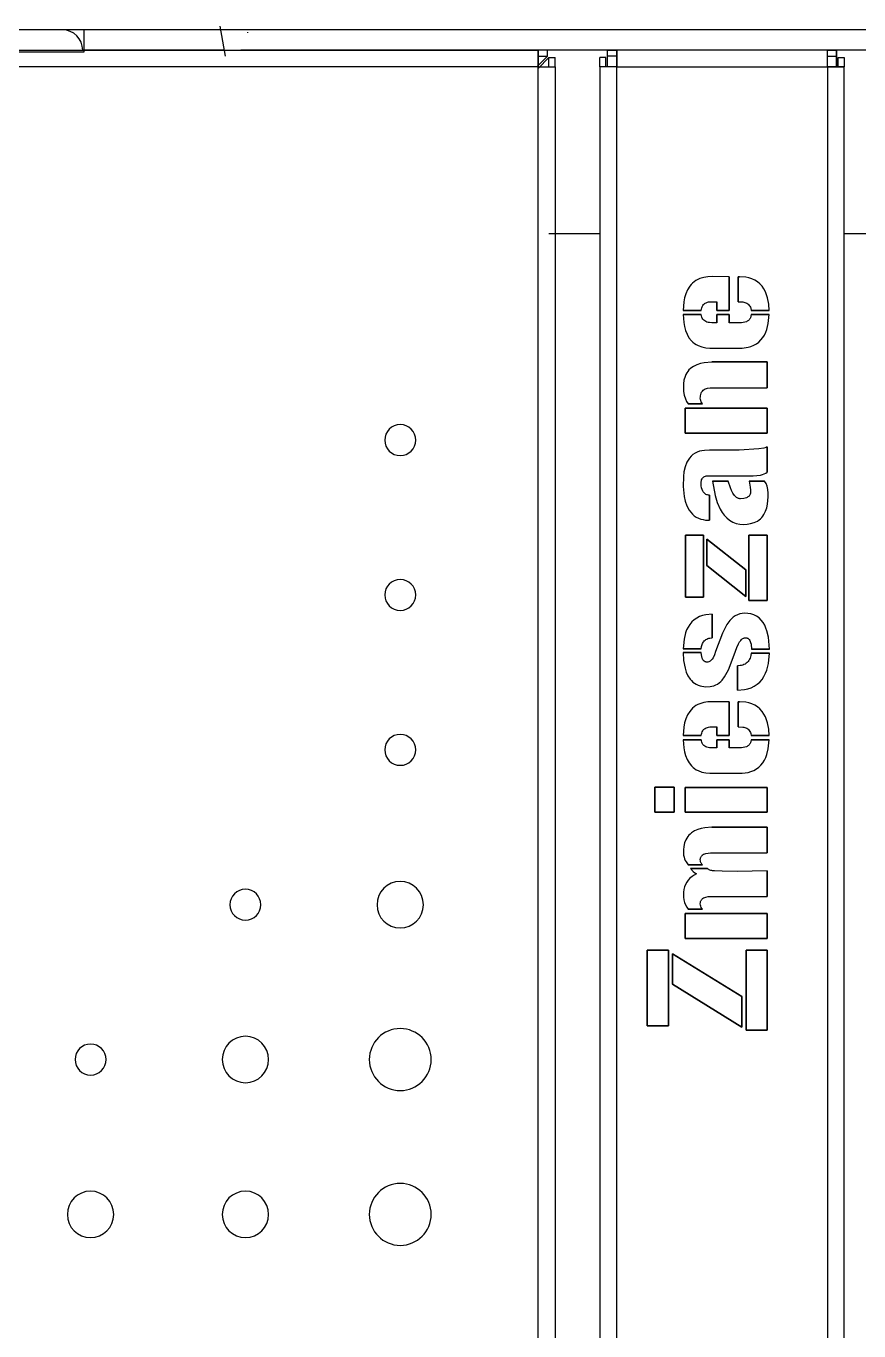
# Model space of a CAD drawing. Header units: millimetres. Extents: x 10366 to 18985, y 24538 to 29685.
# Drawn here: x 12945 to 13149.5, y 27751.5 to 28071.8 of the extents above; entities that cross this region are included whole.
import ezdxf

# ---------------------------------------------------------------- set-up
doc = ezdxf.new("R2010")
doc.units = ezdxf.units.MM
doc.header["$LTSCALE"] = 3
doc.layers.add('DomyÅ›lny', color=7, linetype='Continuous')

msp = doc.modelspace()

# ---------------------------------------------------------------- linework, layer by layer
at = {"layer": 'DomyÅ›lny'}
for p, q in [((12993.98, 28064.45), (12992.68, 28071.85)), ((13300.91, 28070.95), (12589.91, 28070.95)), ((12999.41, 28070.35), (12999.38, 28070.16)), ((12809.04, 28065.95), (13070.78, 28065.95)), ((12959.16, 28065.45), (12922.66, 28065.45)), ((12993.69, 28065.93), (12959.16, 28065.93)), ((12959.16, 28065.93), (12959.16, 28065.45)), ((13243.81, 28065.93), (12997.78, 28065.93)), ((13070.78, 28064.45), (13070.78, 28065.95)), ((13073.06, 28065.95), (13070.78, 28065.95)), ((13073.06, 28064.45), (13073.06, 28065.95)), ((13087.77, 28064.45), (13087.77, 28065.95)), ((13087.77, 28065.95), (13090.04, 28065.95)), ((13090.04, 28064.45), (13090.04, 28065.95)), ((13141.78, 28065.95), (13090.04, 28065.95)), ((13141.78, 28064.45), (13141.78, 28065.95)), ((13141.78, 28065.95), (13144.06, 28065.95)), ((13144.06, 28064.45), (13144.06, 28065.95)), ((13070.78, 28064.45), (13073.06, 28064.45)), ((13073.41, 28064.1), (13074.91, 28064.1)), ((13073.41, 28061.82), (13073.41, 28064.1)), ((13074.91, 28061.82), (13074.91, 28064.1)), ((13085.91, 28061.82), (13085.91, 28064.1)), ((13087.41, 28064.1), (13085.91, 28064.1)), ((13087.41, 28061.82), (13087.41, 28064.1)), ((13090.04, 28064.45), (13087.77, 28064.45)), ((13141.78, 28064.45), (13144.06, 28064.45)), ((13144.41, 28061.82), (13144.41, 28064.1)), ((13144.41, 28064.1), (13145.91, 28064.1)), ((13145.91, 28064.1), (13145.91, 28061.82)), ((13070.78, 28061.82), (12809.04, 28061.82)), ((13070.78, 27365.08), (13070.78, 28061.82)), ((13074.91, 28061.82), (13074.91, 27365.08)), ((13085.91, 28061.82), (13085.91, 27713.45)), ((13087.41, 28061.82), (13085.91, 28061.82)), ((13090.04, 27713.45), (13090.04, 28061.82)), ((13090.04, 28061.82), (13141.78, 28061.82)), ((13141.78, 28061.82), (13141.78, 27713.45)), ((13144.41, 28061.82), (13145.91, 28061.82)), ((13145.91, 27713.45), (13145.91, 28061.82)), ((13073.41, 28020.95), (13085.91, 28020.95)), ((13145.91, 28020.95), (13157.41, 28020.95)), ((13117.66, 28002.03), (13117.66, 28010.32)), ((13117.66, 28010.32), (13117.66, 28002.03)), ((13119.9, 28010.32), (13119.9, 28004.15)), ((13120.17, 28010.32), (13119.9, 28010.32)), ((13119.9, 28010.32), (13120.17, 28010.32)), ((13119.9, 28004.15), (13119.9, 28010.32)), ((13110.78, 28001.01), (13106.34, 28001.01)), ((13106.34, 28001.01), (13110.78, 28001.01)), ((13106.36, 28002.03), (13110.8, 28002.03)), ((13110.8, 28002.03), (13106.36, 28002.03)), ((13114.67, 28004.15), (13114.67, 28002.03)), ((13114.67, 28002.03), (13114.67, 28004.15)), ((13114.67, 28002.03), (13117.66, 28002.03)), ((13117.66, 28002.03), (13114.67, 28002.03)), ((13114.67, 28001.01), (13114.67, 27999.02)), ((13117.66, 28001.01), (13114.67, 28001.01)), ((13114.67, 28001.01), (13117.66, 28001.01)), ((13114.67, 27999.02), (13114.67, 28001.01)), ((13117.66, 27999.02), (13117.66, 28001.01)), ((13117.66, 28001.01), (13117.66, 27999.02)), ((13123.08, 28002.03), (13127.5, 28002.03)), ((13127.5, 28002.03), (13123.08, 28002.03)), ((13127.5, 28001.01), (13123.1, 28001.01)), ((13123.1, 28001.01), (13127.5, 28001.01)), ((13113.39, 27989.39), (13113.39, 27989.34)), ((13127.01, 27989.39), (13113.39, 27989.39)), ((13113.39, 27989.39), (13127.01, 27989.39)), ((13113.39, 27989.34), (13113.39, 27989.39)), ((13127.01, 27983.07), (13127.01, 27989.39)), ((13127.01, 27989.39), (13127.01, 27983.07)), ((13107.56, 27979.1), (13111.15, 27979.1)), ((13111.15, 27979.1), (13107.56, 27979.1)), ((13106.89, 27978.06), (13106.89, 27971.93)), ((13127.01, 27978.06), (13106.89, 27978.06)), ((13106.89, 27978.06), (13127.01, 27978.06)), ((13106.89, 27971.93), (13106.89, 27978.06)), ((13127.01, 27971.93), (13127.01, 27978.06)), ((13127.01, 27978.06), (13127.01, 27971.93)), ((13106.89, 27971.93), (13127.01, 27971.93)), ((13127.01, 27971.93), (13106.89, 27971.93)), ((13127.01, 27962.34), (13127.01, 27968.51)), ((13127.01, 27968.51), (13127.01, 27962.34)), ((13117.42, 27960.14), (13113.55, 27960.14)), ((13113.55, 27960.14), (13117.42, 27960.14)), ((13126.38, 27960.14), (13122.61, 27960.14)), ((13122.61, 27960.14), (13126.38, 27960.14)), ((13112.8, 27950.53), (13112.8, 27956.66)), ((13112.8, 27956.66), (13112.8, 27950.53)), ((13106.91, 27946.86), (13106.91, 27931.65)), ((13111.37, 27946.86), (13106.91, 27946.86)), ((13106.91, 27946.86), (13111.37, 27946.86)), ((13106.91, 27931.65), (13106.91, 27946.86)), ((13111.35, 27931.65), (13111.37, 27946.86)), ((13111.37, 27946.86), (13111.35, 27931.65)), ((13122.49, 27946.86), (13122.49, 27930.81)), ((13127.01, 27946.86), (13122.49, 27946.86)), ((13122.49, 27946.86), (13127.01, 27946.86)), ((13122.49, 27930.81), (13122.49, 27946.86)), ((13127.01, 27930.81), (13127.01, 27946.86)), ((13127.01, 27946.86), (13127.01, 27930.81)), ((13112.21, 27945.88), (13112.21, 27939.39)), ((13121.76, 27938.31), (13112.21, 27945.88)), ((13112.21, 27939.39), (13112.21, 27945.88)), ((13112.21, 27945.88), (13121.76, 27938.31)), ((13112.21, 27939.39), (13121.76, 27931.79)), ((13121.76, 27931.79), (13112.21, 27939.39)), ((13121.76, 27931.79), (13121.76, 27938.31)), ((13121.76, 27938.31), (13121.76, 27931.79)), ((13106.91, 27931.65), (13111.35, 27931.65)), ((13111.35, 27931.65), (13106.91, 27931.65)), ((13122.49, 27930.81), (13127.01, 27930.81)), ((13127.01, 27930.81), (13122.49, 27930.81)), ((13113.45, 27921.63), (13113.47, 27927.45)), ((13113.47, 27927.45), (13113.45, 27921.63)), ((13110.8, 27918.06), (13106.34, 27918.06)), ((13106.34, 27918.06), (13110.8, 27918.06)), ((13106.36, 27918.98), (13110.82, 27918.98)), ((13110.82, 27918.98), (13106.36, 27918.98)), ((13127.54, 27917.92), (13123.08, 27917.92)), ((13123.08, 27917.92), (13127.54, 27917.92)), ((13123.12, 27918.84), (13127.56, 27918.84)), ((13127.56, 27918.84), (13123.12, 27918.84)), ((13119.72, 27914.78), (13119.72, 27908.79)), ((13119.72, 27908.79), (13119.72, 27914.78)), ((13117.66, 27897.65), (13117.66, 27905.94)), ((13117.66, 27905.94), (13117.66, 27897.65)), ((13119.9, 27905.94), (13119.9, 27899.77)), ((13120.17, 27905.94), (13119.9, 27905.94)), ((13119.9, 27905.94), (13120.17, 27905.94)), ((13119.9, 27899.77), (13119.9, 27905.94)), ((13114.67, 27899.77), (13114.67, 27897.65)), ((13114.67, 27897.65), (13114.67, 27899.77)), ((13110.78, 27896.64), (13106.34, 27896.64)), ((13106.34, 27896.64), (13110.78, 27896.64)), ((13106.36, 27897.65), (13110.8, 27897.65)), ((13110.8, 27897.65), (13106.36, 27897.65)), ((13114.67, 27897.65), (13117.66, 27897.65)), ((13117.66, 27897.65), (13114.67, 27897.65)), ((13114.67, 27896.64), (13114.67, 27894.64)), ((13117.66, 27896.64), (13114.67, 27896.64)), ((13114.67, 27896.64), (13117.66, 27896.64)), ((13114.67, 27894.64), (13114.67, 27896.64)), ((13117.66, 27894.64), (13117.66, 27896.64)), ((13117.66, 27896.64), (13117.66, 27894.64)), ((13123.08, 27897.65), (13127.5, 27897.65)), ((13127.5, 27897.65), (13123.08, 27897.65)), ((13127.5, 27896.64), (13123.1, 27896.64)), ((13123.1, 27896.64), (13127.5, 27896.64)), ((13099.38, 27884.95), (13099.38, 27878.82)), ((13104.12, 27884.95), (13099.38, 27884.95)), ((13099.38, 27884.95), (13104.12, 27884.95)), ((13099.38, 27878.82), (13099.38, 27884.95)), ((13104.12, 27878.82), (13104.12, 27884.95)), ((13104.12, 27884.95), (13104.12, 27878.82)), ((13106.89, 27884.88), (13106.89, 27878.82)), ((13127.01, 27884.88), (13106.89, 27884.88)), ((13106.89, 27884.88), (13127.01, 27884.88)), ((13106.89, 27878.82), (13106.89, 27884.88)), ((13127.01, 27878.82), (13127.01, 27884.88)), ((13127.01, 27884.88), (13127.01, 27878.82)), ((13099.38, 27878.82), (13104.12, 27878.82)), ((13104.12, 27878.82), (13099.38, 27878.82)), ((13106.89, 27878.82), (13127.01, 27878.82)), ((13127.01, 27878.82), (13106.89, 27878.82)), ((13127.01, 27875.17), (13113.39, 27875.17)), ((13113.39, 27875.17), (13127.01, 27875.17)), ((13127.01, 27868.86), (13127.01, 27875.17)), ((13127.01, 27875.17), (13127.01, 27868.86)), ((13107.56, 27865.9), (13111.15, 27865.9)), ((13111.15, 27865.9), (13107.56, 27865.9)), ((13112.37, 27864.99), (13108.17, 27864.99)), ((13108.17, 27864.99), (13112.37, 27864.99)), ((13127.01, 27858.14), (13127.01, 27864.46)), ((13127.01, 27864.46), (13127.01, 27858.14)), ((13106.89, 27853.95), (13106.89, 27847.82)), ((13127.01, 27853.95), (13106.89, 27853.95)), ((13106.89, 27853.95), (13127.01, 27853.95)), ((13106.89, 27847.82), (13106.89, 27853.95)), ((13107.56, 27854.99), (13111.15, 27854.99)), ((13111.15, 27854.99), (13107.56, 27854.99)), ((13127.01, 27847.82), (13127.01, 27853.95)), ((13127.01, 27853.95), (13127.01, 27847.82)), ((13106.89, 27847.82), (13127.01, 27847.82)), ((13127.01, 27847.82), (13106.89, 27847.82)), ((13097.56, 27844.95), (13097.56, 27826.35)), ((13102.78, 27844.95), (13097.56, 27844.95)), ((13097.56, 27844.95), (13102.78, 27844.95)), ((13097.56, 27826.35), (13097.56, 27844.95)), ((13102.78, 27826.35), (13102.78, 27844.95)), ((13102.78, 27844.95), (13102.78, 27826.35)), ((13103.73, 27844.07), (13103.73, 27836.6)), ((13120.78, 27833.58), (13103.73, 27844.07)), ((13103.73, 27836.6), (13103.73, 27844.07)), ((13103.73, 27844.07), (13120.78, 27833.58)), ((13121.8, 27844.95), (13121.8, 27825.29)), ((13127.01, 27844.95), (13121.8, 27844.95)), ((13121.8, 27844.95), (13127.01, 27844.95)), ((13121.8, 27825.29), (13121.8, 27844.95)), ((13127.01, 27825.33), (13127.01, 27844.95)), ((13127.01, 27844.95), (13127.01, 27825.33)), ((13103.73, 27836.6), (13120.78, 27826.09)), ((13120.78, 27826.09), (13103.73, 27836.6)), ((13120.78, 27826.09), (13120.78, 27833.58)), ((13120.78, 27833.58), (13120.78, 27826.09)), ((13097.56, 27826.35), (13102.78, 27826.35)), ((13102.78, 27826.35), (13097.56, 27826.35)), ((13121.8, 27825.29), (13127.01, 27825.33)), ((13127.01, 27825.33), (13121.8, 27825.29))]:
    msp.add_line(p, q, dxfattribs=at)
for points in [[(12959.16, 28070.95, 0), (12959.16, 28070.95, 0), (12959.16, 28070.95, 0), (12959.16, 28070.95, 0), (12959.16, 28070.95, 0), (12959.16, 28070.95, 0), (12959.16, 28070.95, 0), (12959.16, 28070.95, 0), (12959.16, 28070.95, 0), (12959.16, 28070.95, 0), (12959.16, 28070.95, 0), (12959.16, 28070.95, 0), (12959.16, 28070.95, 0), (12959.16, 28070.94, 0), (12959.16, 28070.91, 0), (12959.16, 28070.8, 0), (12959.16, 28070.33, 0), (12959.16, 28065.93, 0)], [(13070.78, 28065.95, 0), (13070.78, 28065.95, 0), (13070.78, 28065.95, 0), (13070.78, 28065.95, 0), (13070.78, 28065.95, 0), (13070.78, 28065.95, 0), (13070.78, 28065.95, 0), (13070.78, 28065.95, 0), (13070.78, 28065.95, 0), (13070.78, 28065.95, 0), (13070.78, 28065.95, 0), (13070.78, 28065.95, 0), (13070.78, 28065.95, 0), (13070.78, 28065.94, 0), (13070.78, 28065.92, 0), (13070.78, 28065.81, 0), (13070.78, 28064.78, 0), (13070.78, 28061.82, 0)], [(13087.77, 28061.82, 0), (13087.77, 28065.95, 0)], [(13090.04, 28065.95, 0), (13090.04, 28065.95, 0), (13090.04, 28065.95, 0), (13090.04, 28065.95, 0), (13090.04, 28065.95, 0), (13090.04, 28065.95, 0), (13090.04, 28065.95, 0), (13090.04, 28065.95, 0), (13090.04, 28065.95, 0), (13090.04, 28065.95, 0), (13090.04, 28065.95, 0), (13090.04, 28065.95, 0), (13090.04, 28065.95, 0), (13090.04, 28065.94, 0), (13090.04, 28065.92, 0), (13090.04, 28065.81, 0), (13090.04, 28064.78, 0), (13090.04, 28061.82, 0)], [(13141.78, 28061.82, 0), (13141.78, 28065.95, 0)], [(13144.06, 28065.95, 0), (13144.06, 28065.95, 0), (13144.06, 28065.95, 0), (13144.06, 28065.95, 0), (13144.06, 28065.95, 0), (13144.06, 28065.95, 0), (13144.06, 28065.95, 0), (13144.06, 28065.95, 0), (13144.06, 28065.95, 0), (13144.06, 28065.95, 0), (13144.06, 28065.95, 0), (13144.06, 28065.95, 0), (13144.06, 28065.95, 0), (13144.06, 28065.94, 0), (13144.06, 28065.92, 0), (13144.06, 28065.83, 0), (13144.06, 28065.44, 0), (13144.06, 28061.82, 0)], [(13070.43, 28061.82, 0), (13073.06, 28064.45, 0)], [(13070.78, 28061.82, 0), (13070.78, 28064.45, 0)], [(13070.78, 28061.47, 0), (13073.41, 28064.1, 0)], [(13087.77, 28061.82, 0), (13087.77, 28064.45, 0)], [(13090.04, 28061.82, 0), (13090.04, 28064.45, 0)], [(13141.78, 28061.82, 0), (13141.78, 28064.45, 0)], [(13144.06, 28061.82, 0), (13144.06, 28064.45, 0)], [(13070.78, 28061.82, 0), (13074.91, 28061.82, 0)], [(13070.78, 28061.82, 0), (13073.41, 28061.82, 0)], [(13090.04, 28061.82, 0), (13085.91, 28061.82, 0)], [(13090.04, 28061.82, 0), (13087.41, 28061.82, 0)], [(13145.91, 28061.82, 0), (13145.91, 28061.82, 0), (13145.91, 28061.82, 0), (13145.91, 28061.82, 0), (13145.91, 28061.82, 0), (13145.91, 28061.82, 0), (13145.91, 28061.82, 0), (13145.91, 28061.82, 0), (13145.91, 28061.82, 0), (13145.91, 28061.82, 0), (13145.91, 28061.82, 0), (13145.91, 28061.82, 0), (13145.91, 28061.82, 0), (13145.91, 28061.82, 0), (13145.88, 28061.82, 0), (13145.79, 28061.82, 0), (13145.4, 28061.82, 0), (13141.78, 28061.82, 0)], [(13141.78, 28061.82, 0), (13144.41, 28061.82, 0)], [(13117.66, 28010.32, 0), (13113.5, 28010.34, 0), (13112.46, 28010.3, 0), (13111.43, 28010.14, 0), (13110.43, 28009.84, 0), (13109.96, 28009.63, 0), (13109.5, 28009.38, 0), (13109.07, 28009.08, 0), (13108.68, 28008.75, 0), (13108.31, 28008.38, 0), (13107.98, 28007.97, 0), (13107.44, 28007.09, 0), (13107.03, 28006.13, 0), (13106.73, 28005.13, 0), (13106.53, 28004.11, 0), (13106.36, 28002.03, 0)], [(13117.66, 28010.32, 0), (13113.5, 28010.34, 0), (13112.46, 28010.3, 0), (13111.43, 28010.14, 0), (13110.43, 28009.84, 0), (13109.96, 28009.63, 0), (13109.5, 28009.38, 0), (13109.07, 28009.08, 0), (13108.68, 28008.75, 0), (13108.31, 28008.38, 0), (13107.98, 28007.97, 0), (13107.44, 28007.09, 0), (13107.03, 28006.13, 0), (13106.73, 28005.13, 0), (13106.53, 28004.11, 0), (13106.36, 28002.03, 0)], [(13127.5, 28002.03, 0), (13127.37, 28003.6, 0), (13127.08, 28005.14, 0), (13126.56, 28006.63, 0), (13126.19, 28007.32, 0), (13125.75, 28007.97, 0), (13125.23, 28008.56, 0), (13124.63, 28009.07, 0), (13123.97, 28009.49, 0), (13123.26, 28009.82, 0), (13122.51, 28010.06, 0), (13121.74, 28010.21, 0), (13120.17, 28010.32, 0)], [(13127.5, 28002.03, 0), (13127.37, 28003.6, 0), (13127.08, 28005.14, 0), (13126.56, 28006.63, 0), (13126.19, 28007.32, 0), (13125.75, 28007.97, 0), (13125.23, 28008.56, 0), (13124.63, 28009.07, 0), (13123.97, 28009.49, 0), (13123.26, 28009.82, 0), (13122.51, 28010.06, 0), (13121.74, 28010.21, 0), (13120.17, 28010.32, 0)], [(13106.34, 28001.01, 0), (13106.5, 27999.04, 0), (13106.68, 27998.07, 0), (13106.94, 27997.12, 0), (13107.31, 27996.2, 0), (13107.8, 27995.34, 0), (13108.42, 27994.57, 0), (13108.78, 27994.23, 0), (13109.17, 27993.92, 0), (13109.59, 27993.65, 0), (13110.02, 27993.42, 0), (13110.95, 27993.07, 0), (13111.92, 27992.86, 0), (13112.9, 27992.77, 0), (13120.82, 27992.79, 0), (13122.29, 27993, 0), (13123.01, 27993.2, 0), (13123.69, 27993.48, 0), (13124.34, 27993.84, 0), (13124.94, 27994.28, 0), (13125.48, 27994.79, 0), (13125.95, 27995.37, 0), (13126.34, 27995.99, 0), (13126.67, 27996.66, 0), (13126.93, 27997.36, 0), (13127.28, 27998.8, 0), (13127.5, 28001.01, 0)], [(13106.34, 28001.01, 0), (13106.5, 27999.04, 0), (13106.68, 27998.07, 0), (13106.94, 27997.12, 0), (13107.31, 27996.2, 0), (13107.8, 27995.34, 0), (13108.42, 27994.57, 0), (13108.78, 27994.23, 0), (13109.17, 27993.92, 0), (13109.59, 27993.65, 0), (13110.02, 27993.42, 0), (13110.95, 27993.07, 0), (13111.92, 27992.86, 0), (13112.9, 27992.77, 0), (13120.82, 27992.79, 0), (13122.29, 27993, 0), (13123.01, 27993.2, 0), (13123.69, 27993.48, 0), (13124.34, 27993.84, 0), (13124.94, 27994.28, 0), (13125.48, 27994.79, 0), (13125.95, 27995.37, 0), (13126.34, 27995.99, 0), (13126.67, 27996.66, 0), (13126.93, 27997.36, 0), (13127.28, 27998.8, 0), (13127.5, 28001.01, 0)], [(13114.67, 27999.02, 0), (13113.43, 27999.01, 0), (13112.81, 27999.04, 0), (13112.51, 27999.09, 0), (13112.21, 27999.17, 0), (13111.92, 27999.29, 0), (13111.65, 27999.44, 0), (13111.41, 27999.63, 0), (13111.2, 27999.86, 0), (13111.04, 28000.13, 0), (13110.92, 28000.41, 0), (13110.83, 28000.71, 0), (13110.78, 28001.01, 0)], [(13114.67, 27999.02, 0), (13113.43, 27999.01, 0), (13112.81, 27999.04, 0), (13112.51, 27999.09, 0), (13112.21, 27999.17, 0), (13111.92, 27999.29, 0), (13111.65, 27999.44, 0), (13111.41, 27999.63, 0), (13111.2, 27999.86, 0), (13111.04, 28000.13, 0), (13110.92, 28000.41, 0), (13110.83, 28000.71, 0), (13110.78, 28001.01, 0)], [(13110.8, 28002.03, 0), (13110.85, 28002.35, 0), (13110.93, 28002.65, 0), (13111.04, 28002.95, 0), (13111.19, 28003.23, 0), (13111.38, 28003.48, 0), (13111.49, 28003.6, 0), (13111.6, 28003.7, 0), (13111.73, 28003.79, 0), (13112.01, 28003.94, 0), (13112.31, 28004.05, 0), (13112.62, 28004.12, 0), (13112.93, 28004.15, 0), (13114.67, 28004.15, 0)], [(13110.8, 28002.03, 0), (13110.85, 28002.35, 0), (13110.93, 28002.65, 0), (13111.04, 28002.95, 0), (13111.19, 28003.23, 0), (13111.38, 28003.48, 0), (13111.49, 28003.6, 0), (13111.6, 28003.7, 0), (13111.73, 28003.79, 0), (13112.01, 28003.94, 0), (13112.31, 28004.05, 0), (13112.62, 28004.12, 0), (13112.93, 28004.15, 0), (13114.67, 28004.15, 0)], [(13123.1, 28001.01, 0), (13123.02, 28000.62, 0), (13122.88, 28000.24, 0), (13122.78, 28000.06, 0), (13122.67, 27999.89, 0), (13122.54, 27999.74, 0), (13122.4, 27999.59, 0), (13122.24, 27999.47, 0), (13122.07, 27999.36, 0), (13121.88, 27999.27, 0), (13121.5, 27999.14, 0), (13121.1, 27999.06, 0), (13120.7, 27999.02, 0), (13117.66, 27999.02, 0)], [(13123.1, 28001.01, 0), (13123.02, 28000.62, 0), (13122.88, 28000.24, 0), (13122.78, 28000.06, 0), (13122.67, 27999.89, 0), (13122.54, 27999.74, 0), (13122.4, 27999.59, 0), (13122.24, 27999.47, 0), (13122.07, 27999.36, 0), (13121.88, 27999.27, 0), (13121.5, 27999.14, 0), (13121.1, 27999.06, 0), (13120.7, 27999.02, 0), (13117.66, 27999.02, 0)], [(13119.9, 28004.15, 0), (13120.98, 28004.13, 0), (13121.25, 28004.09, 0), (13121.51, 28004.02, 0), (13121.76, 28003.93, 0), (13122, 28003.81, 0), (13122.23, 28003.66, 0), (13122.43, 28003.48, 0), (13122.6, 28003.28, 0), (13122.75, 28003.05, 0), (13122.87, 28002.81, 0), (13122.96, 28002.56, 0), (13123.08, 28002.03, 0)], [(13119.9, 28004.15, 0), (13120.98, 28004.13, 0), (13121.25, 28004.09, 0), (13121.51, 28004.02, 0), (13121.76, 28003.93, 0), (13122, 28003.81, 0), (13122.23, 28003.66, 0), (13122.43, 28003.48, 0), (13122.6, 28003.28, 0), (13122.75, 28003.05, 0), (13122.87, 28002.81, 0), (13122.96, 28002.56, 0), (13123.08, 28002.03, 0)], [(13113.39, 27989.34, 0), (13111.53, 27989.19, 0), (13110.61, 27989, 0), (13109.72, 27988.71, 0), (13108.89, 27988.3, 0), (13108.49, 27988.05, 0), (13108.13, 27987.76, 0), (13107.79, 27987.43, 0), (13107.49, 27987.07, 0), (13107.23, 27986.69, 0), (13107.01, 27986.28, 0), (13106.82, 27985.85, 0), (13106.57, 27984.95, 0), (13106.45, 27984.02, 0), (13106.42, 27983.09, 0), (13106.49, 27982.16, 0), (13106.65, 27981.24, 0), (13106.93, 27980.35, 0), (13107.21, 27979.71, 0), (13107.56, 27979.1, 0)], [(13113.39, 27989.34, 0), (13111.53, 27989.19, 0), (13110.61, 27989, 0), (13109.72, 27988.71, 0), (13108.89, 27988.3, 0), (13108.49, 27988.05, 0), (13108.13, 27987.76, 0), (13107.79, 27987.43, 0), (13107.49, 27987.07, 0), (13107.23, 27986.69, 0), (13107.01, 27986.28, 0), (13106.82, 27985.85, 0), (13106.57, 27984.95, 0), (13106.45, 27984.02, 0), (13106.42, 27983.09, 0), (13106.49, 27982.16, 0), (13106.65, 27981.24, 0), (13106.93, 27980.35, 0), (13107.21, 27979.71, 0), (13107.56, 27979.1, 0)], [(13111.15, 27979.1, 0), (13110.96, 27979.34, 0), (13110.81, 27979.61, 0), (13110.69, 27979.89, 0), (13110.61, 27980.18, 0), (13110.58, 27980.48, 0), (13110.59, 27980.79, 0), (13110.62, 27981.09, 0), (13110.68, 27981.39, 0), (13110.77, 27981.68, 0), (13110.91, 27981.96, 0), (13111.08, 27982.21, 0), (13111.28, 27982.43, 0), (13111.53, 27982.62, 0), (13111.79, 27982.77, 0), (13112.07, 27982.88, 0), (13112.37, 27982.97, 0), (13112.97, 27983.06, 0), (13127.01, 27983.07, 0)], [(13111.15, 27979.1, 0), (13110.96, 27979.34, 0), (13110.81, 27979.61, 0), (13110.69, 27979.89, 0), (13110.61, 27980.18, 0), (13110.58, 27980.48, 0), (13110.59, 27980.79, 0), (13110.62, 27981.09, 0), (13110.68, 27981.39, 0), (13110.77, 27981.68, 0), (13110.91, 27981.96, 0), (13111.08, 27982.21, 0), (13111.28, 27982.43, 0), (13111.53, 27982.62, 0), (13111.79, 27982.77, 0), (13112.07, 27982.88, 0), (13112.37, 27982.97, 0), (13112.97, 27983.06, 0), (13127.01, 27983.07, 0)], [(13127.01, 27968.51, 0), (13126.73, 27968.39, 0), (13126.15, 27968.23, 0), (13124.95, 27968.03, 0), (13120.1, 27967.74, 0), (13115.24, 27967.69, 0), (13112.81, 27967.71, 0), (13111.59, 27967.68, 0), (13110.99, 27967.6, 0), (13110.4, 27967.45, 0), (13109.82, 27967.25, 0), (13109.28, 27966.98, 0), (13108.78, 27966.64, 0), (13108.32, 27966.24, 0), (13107.92, 27965.78, 0), (13107.57, 27965.28, 0), (13107.28, 27964.75, 0), (13106.85, 27963.61, 0), (13106.57, 27962.43, 0), (13106.42, 27961.22, 0), (13106.38, 27958.79, 0), (13106.62, 27956.38, 0), (13106.89, 27955.19, 0), (13107.29, 27954.04, 0), (13107.85, 27952.97, 0), (13108.21, 27952.48, 0), (13108.62, 27952.03, 0), (13109.08, 27951.63, 0), (13109.58, 27951.29, 0), (13110.13, 27951.02, 0), (13110.7, 27950.81, 0), (13111.29, 27950.66, 0), (13111.89, 27950.57, 0), (13112.8, 27950.53, 0)], [(13127.01, 27968.51, 0), (13126.73, 27968.39, 0), (13126.15, 27968.23, 0), (13124.95, 27968.03, 0), (13120.1, 27967.74, 0), (13115.24, 27967.69, 0), (13112.81, 27967.71, 0), (13111.59, 27967.68, 0), (13110.99, 27967.6, 0), (13110.4, 27967.45, 0), (13109.82, 27967.25, 0), (13109.28, 27966.98, 0), (13108.78, 27966.64, 0), (13108.32, 27966.24, 0), (13107.92, 27965.78, 0), (13107.57, 27965.28, 0), (13107.28, 27964.75, 0), (13106.85, 27963.61, 0), (13106.57, 27962.43, 0), (13106.42, 27961.22, 0), (13106.38, 27958.79, 0), (13106.62, 27956.38, 0), (13106.89, 27955.19, 0), (13107.29, 27954.04, 0), (13107.85, 27952.97, 0), (13108.21, 27952.48, 0), (13108.62, 27952.03, 0), (13109.08, 27951.63, 0), (13109.58, 27951.29, 0), (13110.13, 27951.02, 0), (13110.7, 27950.81, 0), (13111.29, 27950.66, 0), (13111.89, 27950.57, 0), (13112.8, 27950.53, 0)], [(13112.8, 27956.66, 0), (13112.58, 27956.68, 0), (13112.36, 27956.72, 0), (13112.15, 27956.79, 0), (13111.94, 27956.88, 0), (13111.76, 27957, 0), (13111.58, 27957.14, 0), (13111.43, 27957.3, 0), (13111.3, 27957.48, 0), (13111.18, 27957.67, 0), (13111.01, 27958.08, 0), (13110.89, 27958.5, 0), (13110.82, 27958.94, 0), (13110.78, 27959.39, 0), (13110.78, 27959.83, 0), (13110.85, 27960.27, 0), (13110.91, 27960.48, 0), (13111, 27960.68, 0), (13111.12, 27960.87, 0), (13111.26, 27961.04, 0), (13111.44, 27961.18, 0), (13111.63, 27961.29, 0), (13111.84, 27961.37, 0), (13112.05, 27961.42, 0), (13112.27, 27961.45, 0), (13112.72, 27961.46, 0)], [(13112.8, 27956.66, 0), (13112.58, 27956.68, 0), (13112.36, 27956.72, 0), (13112.15, 27956.79, 0), (13111.94, 27956.88, 0), (13111.76, 27957, 0), (13111.58, 27957.14, 0), (13111.43, 27957.3, 0), (13111.3, 27957.48, 0), (13111.18, 27957.67, 0), (13111.01, 27958.08, 0), (13110.89, 27958.5, 0), (13110.82, 27958.94, 0), (13110.78, 27959.39, 0), (13110.78, 27959.83, 0), (13110.85, 27960.27, 0), (13110.91, 27960.48, 0), (13111, 27960.68, 0), (13111.12, 27960.87, 0), (13111.26, 27961.04, 0), (13111.44, 27961.18, 0), (13111.63, 27961.29, 0), (13111.84, 27961.37, 0), (13112.05, 27961.42, 0), (13112.27, 27961.45, 0), (13112.72, 27961.46, 0)], [(13112.72, 27961.46, 0), (13119.96, 27961.46, 0), (13123.58, 27961.46, 0), (13124.48, 27961.47, 0), (13125.38, 27961.59, 0), (13125.81, 27961.71, 0), (13126.23, 27961.88, 0), (13126.64, 27962.09, 0), (13127.01, 27962.34, 0)], [(13112.72, 27961.46, 0), (13119.96, 27961.46, 0), (13123.58, 27961.46, 0), (13124.48, 27961.47, 0), (13125.38, 27961.59, 0), (13125.81, 27961.71, 0), (13126.23, 27961.88, 0), (13126.64, 27962.09, 0), (13127.01, 27962.34, 0)], [(13113.55, 27960.14, 0), (13114.22, 27956.61, 0), (13114.75, 27954.89, 0), (13115.47, 27953.24, 0), (13115.92, 27952.46, 0), (13116.45, 27951.73, 0), (13117.05, 27951.07, 0), (13117.75, 27950.5, 0), (13118.53, 27950.04, 0), (13119.37, 27949.73, 0), (13120.25, 27949.55, 0), (13121.15, 27949.51, 0)], [(13113.55, 27960.14, 0), (13114.22, 27956.61, 0), (13114.75, 27954.89, 0), (13115.47, 27953.24, 0), (13115.92, 27952.46, 0), (13116.45, 27951.73, 0), (13117.05, 27951.07, 0), (13117.75, 27950.5, 0), (13118.53, 27950.04, 0), (13119.37, 27949.73, 0), (13120.25, 27949.55, 0), (13121.15, 27949.51, 0)], [(13120.47, 27955.78, 0), (13120.3, 27955.8, 0), (13120.13, 27955.84, 0), (13119.96, 27955.89, 0), (13119.8, 27955.96, 0), (13119.5, 27956.14, 0), (13119.22, 27956.37, 0), (13118.98, 27956.62, 0), (13118.57, 27957.19, 0), (13118.23, 27957.81, 0), (13117.95, 27958.46, 0), (13117.42, 27960.14, 0)], [(13120.47, 27955.78, 0), (13120.3, 27955.8, 0), (13120.13, 27955.84, 0), (13119.96, 27955.89, 0), (13119.8, 27955.96, 0), (13119.5, 27956.14, 0), (13119.22, 27956.37, 0), (13118.98, 27956.62, 0), (13118.57, 27957.19, 0), (13118.23, 27957.81, 0), (13117.95, 27958.46, 0), (13117.42, 27960.14, 0)], [(13122.61, 27960.14, 0), (13122.85, 27958.65, 0), (13122.91, 27957.9, 0), (13122.92, 27957.52, 0), (13122.91, 27957.33, 0), (13122.89, 27957.15, 0), (13122.84, 27956.96, 0), (13122.77, 27956.79, 0), (13122.68, 27956.62, 0), (13122.56, 27956.47, 0), (13122.43, 27956.34, 0), (13122.28, 27956.23, 0), (13122.12, 27956.13, 0), (13121.95, 27956.05, 0), (13121.59, 27955.92, 0), (13121.23, 27955.85, 0), (13120.47, 27955.78, 0)], [(13122.61, 27960.14, 0), (13122.85, 27958.65, 0), (13122.91, 27957.9, 0), (13122.92, 27957.52, 0), (13122.91, 27957.33, 0), (13122.89, 27957.15, 0), (13122.84, 27956.96, 0), (13122.77, 27956.79, 0), (13122.68, 27956.62, 0), (13122.56, 27956.47, 0), (13122.43, 27956.34, 0), (13122.28, 27956.23, 0), (13122.12, 27956.13, 0), (13121.95, 27956.05, 0), (13121.59, 27955.92, 0), (13121.23, 27955.85, 0), (13120.47, 27955.78, 0)], [(13121.15, 27949.51, 0), (13122.05, 27949.55, 0), (13122.94, 27949.68, 0), (13123.81, 27949.94, 0), (13124.22, 27950.11, 0), (13124.62, 27950.33, 0), (13125, 27950.58, 0), (13125.35, 27950.86, 0), (13125.66, 27951.18, 0), (13125.95, 27951.53, 0), (13126.21, 27951.91, 0), (13126.62, 27952.71, 0), (13126.91, 27953.56, 0), (13127.11, 27954.44, 0), (13127.27, 27956.24, 0), (13127.26, 27957.14, 0), (13127.17, 27958.04, 0), (13126.96, 27958.92, 0), (13126.72, 27959.55, 0), (13126.38, 27960.14, 0)], [(13121.15, 27949.51, 0), (13122.05, 27949.55, 0), (13122.94, 27949.68, 0), (13123.81, 27949.94, 0), (13124.22, 27950.11, 0), (13124.62, 27950.33, 0), (13125, 27950.58, 0), (13125.35, 27950.86, 0), (13125.66, 27951.18, 0), (13125.95, 27951.53, 0), (13126.21, 27951.91, 0), (13126.62, 27952.71, 0), (13126.91, 27953.56, 0), (13127.11, 27954.44, 0), (13127.27, 27956.24, 0), (13127.26, 27957.14, 0), (13127.17, 27958.04, 0), (13126.96, 27958.92, 0), (13126.72, 27959.55, 0), (13126.38, 27960.14, 0)], [(13113.47, 27927.45, 0), (13111.91, 27927.3, 0), (13111.15, 27927.12, 0), (13110.41, 27926.86, 0), (13109.71, 27926.51, 0), (13109.06, 27926.06, 0), (13108.49, 27925.54, 0), (13107.99, 27924.94, 0), (13107.56, 27924.28, 0), (13107.22, 27923.57, 0), (13106.95, 27922.84, 0), (13106.58, 27921.32, 0), (13106.36, 27918.98, 0)], [(13113.47, 27927.45, 0), (13111.91, 27927.3, 0), (13111.15, 27927.12, 0), (13110.41, 27926.86, 0), (13109.71, 27926.51, 0), (13109.06, 27926.06, 0), (13108.49, 27925.54, 0), (13107.99, 27924.94, 0), (13107.56, 27924.28, 0), (13107.22, 27923.57, 0), (13106.95, 27922.84, 0), (13106.58, 27921.32, 0), (13106.36, 27918.98, 0)], [(13121.47, 27927.67, 0), (13120.87, 27927.64, 0), (13120.28, 27927.52, 0), (13119.71, 27927.33, 0), (13119.17, 27927.06, 0), (13118.67, 27926.72, 0), (13118.22, 27926.32, 0), (13117.81, 27925.88, 0), (13117.11, 27924.9, 0), (13116.01, 27922.76, 0), (13114.32, 27918.25, 0), (13114.05, 27917.46, 0), (13113.7, 27916.72, 0), (13113.47, 27916.37, 0), (13113.34, 27916.21, 0), (13113.19, 27916.07, 0), (13113.03, 27915.93, 0), (13112.85, 27915.82, 0), (13112.66, 27915.74, 0), (13112.46, 27915.69, 0), (13112.26, 27915.68, 0), (13112.05, 27915.7, 0), (13111.95, 27915.72, 0), (13111.85, 27915.74, 0), (13111.75, 27915.78, 0), (13111.66, 27915.83, 0), (13111.57, 27915.89, 0), (13111.49, 27915.95, 0), (13111.35, 27916.1, 0), (13111.22, 27916.26, 0), (13111.12, 27916.45, 0), (13111.04, 27916.64, 0), (13110.93, 27917.03, 0), (13110.85, 27917.44, 0), (13110.8, 27918.06, 0)], [(13121.47, 27927.67, 0), (13120.87, 27927.64, 0), (13120.28, 27927.52, 0), (13119.71, 27927.33, 0), (13119.17, 27927.06, 0), (13118.67, 27926.72, 0), (13118.22, 27926.32, 0), (13117.81, 27925.88, 0), (13117.11, 27924.9, 0), (13116.01, 27922.76, 0), (13114.32, 27918.25, 0), (13114.05, 27917.46, 0), (13113.7, 27916.72, 0), (13113.47, 27916.37, 0), (13113.34, 27916.21, 0), (13113.19, 27916.07, 0), (13113.03, 27915.93, 0), (13112.85, 27915.82, 0), (13112.66, 27915.74, 0), (13112.46, 27915.69, 0), (13112.26, 27915.68, 0), (13112.05, 27915.7, 0), (13111.95, 27915.72, 0), (13111.85, 27915.74, 0), (13111.75, 27915.78, 0), (13111.66, 27915.83, 0), (13111.57, 27915.89, 0), (13111.49, 27915.95, 0), (13111.35, 27916.1, 0), (13111.22, 27916.26, 0), (13111.12, 27916.45, 0), (13111.04, 27916.64, 0), (13110.93, 27917.03, 0), (13110.85, 27917.44, 0), (13110.8, 27918.06, 0)], [(13127.56, 27918.84, 0), (13127.3, 27921.85, 0), (13126.95, 27923.33, 0), (13126.7, 27924.05, 0), (13126.39, 27924.74, 0), (13126.01, 27925.39, 0), (13125.55, 27925.99, 0), (13125, 27926.52, 0), (13124.38, 27926.96, 0), (13123.7, 27927.29, 0), (13122.98, 27927.51, 0), (13122.23, 27927.64, 0), (13121.47, 27927.67, 0)], [(13127.56, 27918.84, 0), (13127.3, 27921.85, 0), (13126.95, 27923.33, 0), (13126.7, 27924.05, 0), (13126.39, 27924.74, 0), (13126.01, 27925.39, 0), (13125.55, 27925.99, 0), (13125, 27926.52, 0), (13124.38, 27926.96, 0), (13123.7, 27927.29, 0), (13122.98, 27927.51, 0), (13122.23, 27927.64, 0), (13121.47, 27927.67, 0)], [(13106.34, 27918.06, 0), (13106.47, 27916.09, 0), (13106.84, 27914.16, 0), (13107.14, 27913.22, 0), (13107.55, 27912.32, 0), (13108.1, 27911.5, 0), (13108.42, 27911.13, 0), (13108.78, 27910.79, 0), (13109.17, 27910.49, 0), (13109.6, 27910.24, 0), (13110.04, 27910.04, 0), (13110.51, 27909.88, 0), (13110.99, 27909.76, 0), (13111.97, 27909.65, 0), (13112.96, 27909.69, 0), (13113.44, 27909.76, 0), (13113.92, 27909.89, 0), (13114.38, 27910.07, 0), (13114.81, 27910.3, 0), (13115.22, 27910.58, 0), (13115.6, 27910.89, 0), (13115.94, 27911.25, 0), (13116.54, 27912.04, 0), (13117.49, 27913.76, 0), (13118.88, 27917.45, 0), (13119.52, 27919.31, 0), (13119.95, 27920.2, 0), (13120.2, 27920.63, 0), (13120.49, 27921.02, 0), (13120.66, 27921.2, 0), (13120.85, 27921.36, 0), (13121.05, 27921.5, 0), (13121.16, 27921.56, 0), (13121.28, 27921.6, 0), (13121.4, 27921.64, 0), (13121.52, 27921.66, 0), (13121.64, 27921.67, 0), (13121.76, 27921.66, 0), (13121.89, 27921.65, 0), (13122.01, 27921.62, 0), (13122.12, 27921.58, 0), (13122.23, 27921.53, 0), (13122.34, 27921.46, 0), (13122.44, 27921.39, 0), (13122.52, 27921.3, 0), (13122.6, 27921.21, 0), (13122.74, 27921, 0), (13122.84, 27920.78, 0), (13122.92, 27920.54, 0), (13123.03, 27920.06, 0), (13123.12, 27918.84, 0)], [(13106.34, 27918.06, 0), (13106.47, 27916.09, 0), (13106.84, 27914.16, 0), (13107.14, 27913.22, 0), (13107.55, 27912.32, 0), (13108.1, 27911.5, 0), (13108.42, 27911.13, 0), (13108.78, 27910.79, 0), (13109.17, 27910.49, 0), (13109.6, 27910.24, 0), (13110.04, 27910.04, 0), (13110.51, 27909.88, 0), (13110.99, 27909.76, 0), (13111.97, 27909.65, 0), (13112.96, 27909.69, 0), (13113.44, 27909.76, 0), (13113.92, 27909.89, 0), (13114.38, 27910.07, 0), (13114.81, 27910.3, 0), (13115.22, 27910.58, 0), (13115.6, 27910.89, 0), (13115.94, 27911.25, 0), (13116.54, 27912.04, 0), (13117.49, 27913.76, 0), (13118.88, 27917.45, 0), (13119.52, 27919.31, 0), (13119.95, 27920.2, 0), (13120.2, 27920.63, 0), (13120.49, 27921.02, 0), (13120.66, 27921.2, 0), (13120.85, 27921.36, 0), (13121.05, 27921.5, 0), (13121.16, 27921.56, 0), (13121.28, 27921.6, 0), (13121.4, 27921.64, 0), (13121.52, 27921.66, 0), (13121.64, 27921.67, 0), (13121.76, 27921.66, 0), (13121.89, 27921.65, 0), (13122.01, 27921.62, 0), (13122.12, 27921.58, 0), (13122.23, 27921.53, 0), (13122.34, 27921.46, 0), (13122.44, 27921.39, 0), (13122.52, 27921.3, 0), (13122.6, 27921.21, 0), (13122.74, 27921, 0), (13122.84, 27920.78, 0), (13122.92, 27920.54, 0), (13123.03, 27920.06, 0), (13123.12, 27918.84, 0)], [(13110.82, 27918.98, 0), (13110.89, 27919.5, 0), (13111.02, 27920, 0), (13111.12, 27920.25, 0), (13111.24, 27920.48, 0), (13111.38, 27920.7, 0), (13111.55, 27920.9, 0), (13111.74, 27921.08, 0), (13111.95, 27921.23, 0), (13112.18, 27921.35, 0), (13112.42, 27921.45, 0), (13112.67, 27921.53, 0), (13112.93, 27921.58, 0), (13113.45, 27921.63, 0)], [(13110.82, 27918.98, 0), (13110.89, 27919.5, 0), (13111.02, 27920, 0), (13111.12, 27920.25, 0), (13111.24, 27920.48, 0), (13111.38, 27920.7, 0), (13111.55, 27920.9, 0), (13111.74, 27921.08, 0), (13111.95, 27921.23, 0), (13112.18, 27921.35, 0), (13112.42, 27921.45, 0), (13112.67, 27921.53, 0), (13112.93, 27921.58, 0), (13113.45, 27921.63, 0)], [(13123.08, 27917.92, 0), (13122.98, 27917.28, 0), (13122.79, 27916.67, 0), (13122.66, 27916.38, 0), (13122.5, 27916.1, 0), (13122.31, 27915.84, 0), (13122.09, 27915.6, 0), (13121.85, 27915.4, 0), (13121.58, 27915.22, 0), (13121.29, 27915.08, 0), (13120.99, 27914.97, 0), (13120.68, 27914.89, 0), (13120.36, 27914.83, 0), (13119.72, 27914.78, 0)], [(13119.72, 27908.79, 0), (13121.42, 27908.94, 0), (13122.25, 27909.13, 0), (13123.06, 27909.4, 0), (13123.83, 27909.77, 0), (13124.54, 27910.24, 0), (13125.18, 27910.8, 0), (13125.73, 27911.45, 0), (13126.2, 27912.16, 0), (13126.58, 27912.93, 0), (13126.89, 27913.72, 0), (13127.3, 27915.38, 0), (13127.54, 27917.92, 0)], [(13119.72, 27908.79, 0), (13121.42, 27908.94, 0), (13122.25, 27909.13, 0), (13123.06, 27909.4, 0), (13123.83, 27909.77, 0), (13124.54, 27910.24, 0), (13125.18, 27910.8, 0), (13125.73, 27911.45, 0), (13126.2, 27912.16, 0), (13126.58, 27912.93, 0), (13126.89, 27913.72, 0), (13127.3, 27915.38, 0), (13127.54, 27917.92, 0)], [(13123.08, 27917.92, 0), (13122.98, 27917.28, 0), (13122.79, 27916.67, 0), (13122.66, 27916.38, 0), (13122.5, 27916.1, 0), (13122.31, 27915.84, 0), (13122.09, 27915.6, 0), (13121.85, 27915.4, 0), (13121.58, 27915.22, 0), (13121.29, 27915.08, 0), (13120.99, 27914.97, 0), (13120.68, 27914.89, 0), (13120.36, 27914.83, 0), (13119.72, 27914.78, 0)], [(13117.66, 27905.94, 0), (13113.5, 27905.96, 0), (13112.46, 27905.92, 0), (13111.43, 27905.77, 0), (13110.43, 27905.46, 0), (13109.96, 27905.25, 0), (13109.5, 27905, 0), (13109.07, 27904.7, 0), (13108.68, 27904.37, 0), (13108.31, 27904, 0), (13107.98, 27903.59, 0), (13107.44, 27902.71, 0), (13107.03, 27901.75, 0), (13106.73, 27900.75, 0), (13106.53, 27899.73, 0), (13106.36, 27897.65, 0)], [(13117.66, 27905.94, 0), (13113.5, 27905.96, 0), (13112.46, 27905.92, 0), (13111.43, 27905.77, 0), (13110.43, 27905.46, 0), (13109.96, 27905.25, 0), (13109.5, 27905, 0), (13109.07, 27904.7, 0), (13108.68, 27904.37, 0), (13108.31, 27904, 0), (13107.98, 27903.59, 0), (13107.44, 27902.71, 0), (13107.03, 27901.75, 0), (13106.73, 27900.75, 0), (13106.53, 27899.73, 0), (13106.36, 27897.65, 0)], [(13127.5, 27897.65, 0), (13127.37, 27899.22, 0), (13127.08, 27900.76, 0), (13126.56, 27902.25, 0), (13126.19, 27902.94, 0), (13125.75, 27903.59, 0), (13125.23, 27904.18, 0), (13124.63, 27904.69, 0), (13123.97, 27905.11, 0), (13123.26, 27905.44, 0), (13122.51, 27905.68, 0), (13121.74, 27905.84, 0), (13120.17, 27905.94, 0)], [(13127.5, 27897.65, 0), (13127.37, 27899.22, 0), (13127.08, 27900.76, 0), (13126.56, 27902.25, 0), (13126.19, 27902.94, 0), (13125.75, 27903.59, 0), (13125.23, 27904.18, 0), (13124.63, 27904.69, 0), (13123.97, 27905.11, 0), (13123.26, 27905.44, 0), (13122.51, 27905.68, 0), (13121.74, 27905.84, 0), (13120.17, 27905.94, 0)], [(13110.8, 27897.65, 0), (13110.85, 27897.97, 0), (13110.93, 27898.27, 0), (13111.04, 27898.57, 0), (13111.19, 27898.85, 0), (13111.38, 27899.1, 0), (13111.49, 27899.22, 0), (13111.6, 27899.32, 0), (13111.73, 27899.41, 0), (13112.01, 27899.56, 0), (13112.31, 27899.67, 0), (13112.62, 27899.74, 0), (13112.93, 27899.77, 0), (13114.67, 27899.77, 0)], [(13110.8, 27897.65, 0), (13110.85, 27897.97, 0), (13110.93, 27898.27, 0), (13111.04, 27898.57, 0), (13111.19, 27898.85, 0), (13111.38, 27899.1, 0), (13111.49, 27899.22, 0), (13111.6, 27899.32, 0), (13111.73, 27899.41, 0), (13112.01, 27899.56, 0), (13112.31, 27899.67, 0), (13112.62, 27899.74, 0), (13112.93, 27899.77, 0), (13114.67, 27899.77, 0)], [(13119.9, 27899.77, 0), (13120.98, 27899.75, 0), (13121.25, 27899.71, 0), (13121.51, 27899.64, 0), (13121.76, 27899.55, 0), (13122, 27899.43, 0), (13122.23, 27899.28, 0), (13122.43, 27899.11, 0), (13122.6, 27898.9, 0), (13122.75, 27898.67, 0), (13122.87, 27898.43, 0), (13122.96, 27898.18, 0), (13123.08, 27897.65, 0)], [(13119.9, 27899.77, 0), (13120.98, 27899.75, 0), (13121.25, 27899.71, 0), (13121.51, 27899.64, 0), (13121.76, 27899.55, 0), (13122, 27899.43, 0), (13122.23, 27899.28, 0), (13122.43, 27899.11, 0), (13122.6, 27898.9, 0), (13122.75, 27898.67, 0), (13122.87, 27898.43, 0), (13122.96, 27898.18, 0), (13123.08, 27897.65, 0)], [(13106.34, 27896.64, 0), (13106.5, 27894.66, 0), (13106.68, 27893.69, 0), (13106.95, 27892.73, 0), (13107.32, 27891.81, 0), (13107.81, 27890.95, 0), (13108.43, 27890.18, 0), (13108.79, 27889.84, 0), (13109.18, 27889.54, 0), (13109.59, 27889.27, 0), (13110.03, 27889.04, 0), (13110.96, 27888.69, 0), (13111.92, 27888.48, 0), (13112.91, 27888.4, 0), (13120.82, 27888.41, 0), (13122.29, 27888.62, 0), (13123.01, 27888.83, 0), (13123.7, 27889.11, 0), (13124.35, 27889.46, 0), (13124.95, 27889.9, 0), (13125.48, 27890.41, 0), (13125.95, 27890.99, 0), (13126.35, 27891.62, 0), (13126.67, 27892.29, 0), (13126.93, 27892.98, 0), (13127.28, 27894.42, 0), (13127.5, 27896.64, 0)], [(13106.34, 27896.64, 0), (13106.5, 27894.66, 0), (13106.68, 27893.69, 0), (13106.95, 27892.73, 0), (13107.32, 27891.81, 0), (13107.81, 27890.95, 0), (13108.43, 27890.18, 0), (13108.79, 27889.84, 0), (13109.18, 27889.54, 0), (13109.59, 27889.27, 0), (13110.03, 27889.04, 0), (13110.96, 27888.69, 0), (13111.92, 27888.48, 0), (13112.91, 27888.4, 0), (13120.82, 27888.41, 0), (13122.29, 27888.62, 0), (13123.01, 27888.83, 0), (13123.7, 27889.11, 0), (13124.35, 27889.46, 0), (13124.95, 27889.9, 0), (13125.48, 27890.41, 0), (13125.95, 27890.99, 0), (13126.35, 27891.62, 0), (13126.67, 27892.29, 0), (13126.93, 27892.98, 0), (13127.28, 27894.42, 0), (13127.5, 27896.64, 0)], [(13114.67, 27894.64, 0), (13113.43, 27894.63, 0), (13112.81, 27894.67, 0), (13112.51, 27894.72, 0), (13112.21, 27894.79, 0), (13111.92, 27894.91, 0), (13111.65, 27895.06, 0), (13111.41, 27895.25, 0), (13111.2, 27895.49, 0), (13111.04, 27895.75, 0), (13110.92, 27896.03, 0), (13110.83, 27896.33, 0), (13110.78, 27896.64, 0)], [(13114.67, 27894.64, 0), (13113.43, 27894.63, 0), (13112.81, 27894.67, 0), (13112.51, 27894.72, 0), (13112.21, 27894.79, 0), (13111.92, 27894.91, 0), (13111.65, 27895.06, 0), (13111.41, 27895.25, 0), (13111.2, 27895.49, 0), (13111.04, 27895.75, 0), (13110.92, 27896.03, 0), (13110.83, 27896.33, 0), (13110.78, 27896.64, 0)], [(13123.1, 27896.64, 0), (13123.02, 27896.24, 0), (13122.88, 27895.86, 0), (13122.78, 27895.68, 0), (13122.67, 27895.51, 0), (13122.54, 27895.36, 0), (13122.4, 27895.21, 0), (13122.24, 27895.09, 0), (13122.06, 27894.98, 0), (13121.88, 27894.89, 0), (13121.5, 27894.76, 0), (13121.1, 27894.68, 0), (13120.7, 27894.64, 0), (13117.66, 27894.64, 0)], [(13123.1, 27896.64, 0), (13123.02, 27896.24, 0), (13122.88, 27895.86, 0), (13122.78, 27895.68, 0), (13122.67, 27895.51, 0), (13122.54, 27895.36, 0), (13122.4, 27895.21, 0), (13122.24, 27895.09, 0), (13122.06, 27894.98, 0), (13121.88, 27894.89, 0), (13121.5, 27894.76, 0), (13121.1, 27894.68, 0), (13120.7, 27894.64, 0), (13117.66, 27894.64, 0)], [(13113.39, 27875.13, 0), (13111.65, 27874.99, 0), (13110.79, 27874.82, 0), (13109.96, 27874.57, 0), (13109.16, 27874.22, 0), (13108.43, 27873.75, 0), (13108.09, 27873.47, 0), (13107.78, 27873.16, 0), (13107.51, 27872.83, 0), (13107.26, 27872.47, 0), (13107.05, 27872.08, 0), (13106.73, 27871.28, 0), (13106.53, 27870.43, 0), (13106.44, 27869.56, 0), (13106.44, 27868.69, 0), (13106.49, 27868.26, 0), (13106.58, 27867.83, 0), (13106.71, 27867.41, 0), (13106.87, 27867.01, 0), (13107.07, 27866.62, 0), (13107.56, 27865.9, 0)], [(13113.39, 27875.13, 0), (13111.65, 27874.99, 0), (13110.79, 27874.82, 0), (13109.96, 27874.57, 0), (13109.16, 27874.22, 0), (13108.43, 27873.75, 0), (13108.09, 27873.47, 0), (13107.78, 27873.16, 0), (13107.51, 27872.83, 0), (13107.26, 27872.47, 0), (13107.05, 27872.08, 0), (13106.73, 27871.28, 0), (13106.53, 27870.43, 0), (13106.44, 27869.56, 0), (13106.44, 27868.69, 0), (13106.49, 27868.26, 0), (13106.58, 27867.83, 0), (13106.71, 27867.41, 0), (13106.87, 27867.01, 0), (13107.07, 27866.62, 0), (13107.56, 27865.9, 0)], [(13111.15, 27865.9, 0), (13110.94, 27866.11, 0), (13110.85, 27866.22, 0), (13110.77, 27866.35, 0), (13110.7, 27866.48, 0), (13110.65, 27866.61, 0), (13110.61, 27866.76, 0), (13110.59, 27866.9, 0), (13110.58, 27867.19, 0), (13110.61, 27867.48, 0), (13110.65, 27867.63, 0), (13110.7, 27867.76, 0), (13110.76, 27867.9, 0), (13110.84, 27868.02, 0), (13110.93, 27868.13, 0), (13111.03, 27868.24, 0), (13111.15, 27868.33, 0), (13111.39, 27868.49, 0), (13111.66, 27868.61, 0), (13111.94, 27868.7, 0), (13112.52, 27868.81, 0), (13113.1, 27868.85, 0), (13127.01, 27868.86, 0)], [(13111.15, 27865.9, 0), (13110.94, 27866.11, 0), (13110.85, 27866.22, 0), (13110.77, 27866.35, 0), (13110.7, 27866.48, 0), (13110.65, 27866.61, 0), (13110.61, 27866.76, 0), (13110.59, 27866.9, 0), (13110.58, 27867.19, 0), (13110.61, 27867.48, 0), (13110.65, 27867.63, 0), (13110.7, 27867.76, 0), (13110.76, 27867.9, 0), (13110.84, 27868.02, 0), (13110.93, 27868.13, 0), (13111.03, 27868.24, 0), (13111.15, 27868.33, 0), (13111.39, 27868.49, 0), (13111.66, 27868.61, 0), (13111.94, 27868.7, 0), (13112.52, 27868.81, 0), (13113.1, 27868.85, 0), (13127.01, 27868.86, 0)], [(13109.66, 27863.66, 0), (13109.08, 27863.39, 0), (13108.54, 27863.05, 0), (13108.04, 27862.65, 0), (13107.6, 27862.18, 0), (13107.23, 27861.66, 0), (13106.93, 27861.09, 0), (13106.71, 27860.49, 0), (13106.55, 27859.87, 0), (13106.46, 27859.23, 0), (13106.42, 27858.6, 0), (13106.44, 27857.95, 0), (13106.54, 27857.32, 0), (13106.71, 27856.7, 0), (13106.94, 27856.11, 0), (13107.23, 27855.53, 0), (13107.56, 27854.99, 0)], [(13109.66, 27863.66, 0), (13109.08, 27863.39, 0), (13108.54, 27863.05, 0), (13108.04, 27862.65, 0), (13107.6, 27862.18, 0), (13107.23, 27861.66, 0), (13106.93, 27861.09, 0), (13106.71, 27860.49, 0), (13106.55, 27859.87, 0), (13106.46, 27859.23, 0), (13106.42, 27858.6, 0), (13106.44, 27857.95, 0), (13106.54, 27857.32, 0), (13106.71, 27856.7, 0), (13106.94, 27856.11, 0), (13107.23, 27855.53, 0), (13107.56, 27854.99, 0)], [(13108.17, 27864.99, 0), (13108.86, 27864.26, 0), (13109.25, 27863.94, 0), (13109.66, 27863.66, 0)], [(13108.17, 27864.99, 0), (13108.86, 27864.26, 0), (13109.25, 27863.94, 0), (13109.66, 27863.66, 0)], [(13127.01, 27864.46, 0), (13119.62, 27864.31, 0), (13115.92, 27864.37, 0), (13114.07, 27864.44, 0), (13113.61, 27864.46, 0), (13113.38, 27864.48, 0), (13113.15, 27864.53, 0), (13112.93, 27864.6, 0), (13112.72, 27864.69, 0), (13112.63, 27864.75, 0), (13112.53, 27864.82, 0), (13112.45, 27864.9, 0), (13112.37, 27864.99, 0)], [(13127.01, 27864.46, 0), (13119.62, 27864.31, 0), (13115.92, 27864.37, 0), (13114.07, 27864.44, 0), (13113.61, 27864.46, 0), (13113.38, 27864.48, 0), (13113.15, 27864.53, 0), (13112.93, 27864.6, 0), (13112.72, 27864.69, 0), (13112.63, 27864.75, 0), (13112.53, 27864.82, 0), (13112.45, 27864.9, 0), (13112.37, 27864.99, 0)], [(13111.15, 27854.99, 0), (13110.97, 27855.22, 0), (13110.81, 27855.47, 0), (13110.69, 27855.74, 0), (13110.61, 27856.03, 0), (13110.58, 27856.32, 0), (13110.59, 27856.62, 0), (13110.61, 27856.76, 0), (13110.64, 27856.91, 0), (13110.69, 27857.05, 0), (13110.76, 27857.18, 0), (13110.84, 27857.3, 0), (13110.93, 27857.42, 0), (13111.03, 27857.53, 0), (13111.15, 27857.62, 0), (13111.4, 27857.78, 0), (13111.67, 27857.9, 0), (13111.95, 27857.99, 0), (13112.53, 27858.1, 0), (13113.12, 27858.14, 0), (13127.01, 27858.14, 0)], [(13111.15, 27854.99, 0), (13110.97, 27855.22, 0), (13110.81, 27855.47, 0), (13110.69, 27855.74, 0), (13110.61, 27856.03, 0), (13110.58, 27856.32, 0), (13110.59, 27856.62, 0), (13110.61, 27856.76, 0), (13110.64, 27856.91, 0), (13110.69, 27857.05, 0), (13110.76, 27857.18, 0), (13110.84, 27857.3, 0), (13110.93, 27857.42, 0), (13111.03, 27857.53, 0), (13111.15, 27857.62, 0), (13111.4, 27857.78, 0), (13111.67, 27857.9, 0), (13111.95, 27857.99, 0), (13112.53, 27858.1, 0), (13113.12, 27858.14, 0), (13127.01, 27858.14, 0)]]:
    msp.add_polyline3d(points, dxfattribs=at)
for centre, radius, start, end in [((12953.89, 28065.93), 5.02, 0, 90), ((13036.89, 27970.19), 3.8, 360, 180), ((13036.89, 27970.19), 3.8, 360, 180), ((13036.89, 27970.19), 3.8, 180, 360), ((13036.89, 27970.19), 3.8, 180, 360), ((13036.89, 27932.17), 3.8, 0, 180), ((13036.89, 27932.17), 3.8, 0, 180), ((13036.89, 27932.17), 3.8, 180, 0), ((13036.89, 27932.17), 3.8, 180, 0), ((13036.89, 27894.14), 3.8, 0, 180), ((13036.89, 27894.14), 3.8, 0, 180), ((13036.89, 27894.14), 3.8, 180, 0), ((13036.89, 27894.14), 3.8, 180, 360), ((13036.89, 27856.12), 5.7, 0, 180), ((13036.89, 27856.12), 5.7, 0, 180), ((12998.87, 27856.12), 3.8, 0, 180), ((12998.87, 27856.12), 3.8, 0, 180), ((12998.87, 27856.12), 3.8, 180, 0), ((12998.87, 27856.12), 3.8, 180, 360), ((13036.89, 27856.12), 5.7, 180, 0), ((13036.89, 27856.12), 5.7, 180, 0), ((13036.89, 27818.1), 7.6, 0, 180), ((13036.89, 27818.1), 7.6, 0, 180), ((12960.85, 27818.1), 3.8, 0, 180), ((12960.85, 27818.1), 3.8, 0, 180), ((12998.87, 27818.1), 5.7, 0, 180), ((12998.87, 27818.1), 5.7, 0, 180), ((12960.85, 27818.1), 3.8, 180, 0), ((12960.85, 27818.1), 3.8, 180, 360), ((12998.87, 27818.1), 5.7, 180, 0), ((12998.87, 27818.1), 5.7, 180, 0), ((13036.89, 27818.1), 7.6, 180, 0), ((13036.89, 27818.1), 7.6, 180, 0), ((13036.89, 27780.08), 7.6, 0, 180), ((13036.89, 27780.08), 7.6, 0, 180), ((12960.85, 27780.08), 5.7, 0, 180), ((12960.85, 27780.08), 5.7, 0, 180), ((12998.87, 27780.08), 5.7, 0, 180), ((12998.87, 27780.08), 5.7, 0, 180), ((12960.85, 27780.08), 5.7, 180, 0), ((12960.85, 27780.08), 5.7, 180, 0), ((12998.87, 27780.08), 5.7, 180, 0), ((12998.87, 27780.08), 5.7, 180, 0), ((13036.89, 27780.08), 7.6, 180, 0), ((13036.89, 27780.08), 7.6, 180, 360)]:
    msp.add_arc(centre, radius, start, end, dxfattribs=at)

doc.saveas('drawing.dxf')
